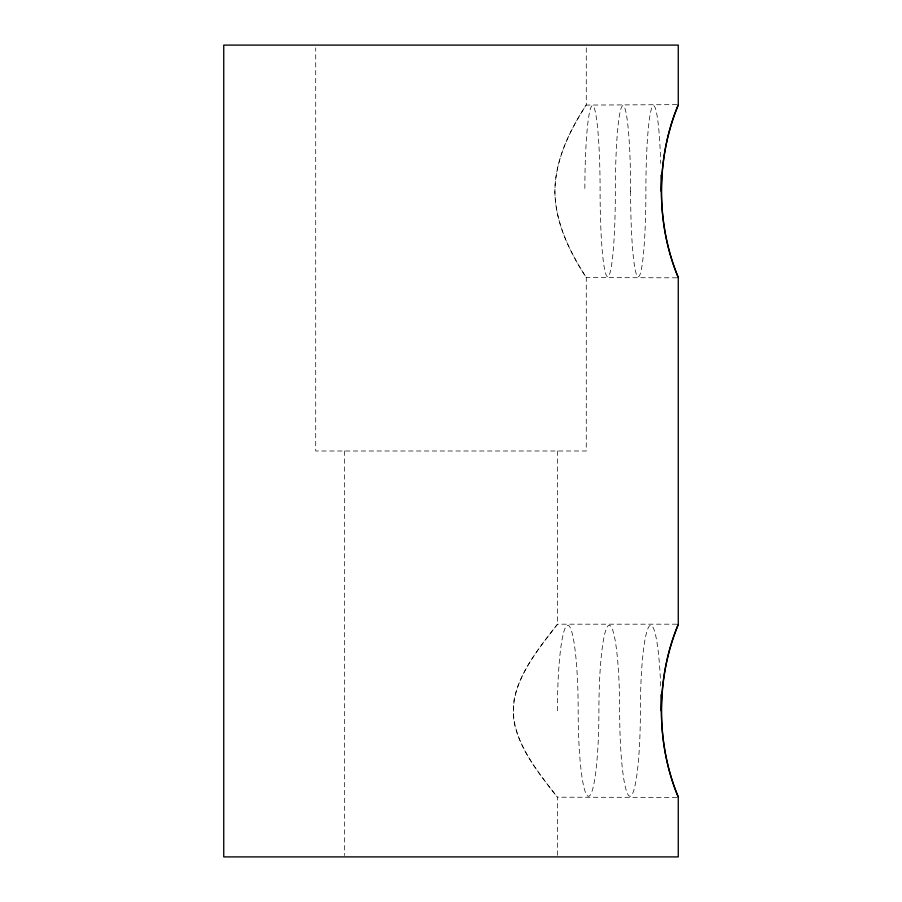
<?xml version="1.0" encoding="UTF-8"?>
<svg xmlns="http://www.w3.org/2000/svg" width="902" height="902" viewBox="0 0 902 902"><rect width="100%" height="100%" fill="white"/><g stroke="black" fill="none" stroke-linecap="round" stroke-linejoin="round"><path stroke-width="0.68" stroke-dasharray="4.51 3.38" d="M676.816 104.632L586.176 105.083C569.512 130.835 555.226 159.846 554.877 191.224C555.226 222.659 569.658 251.805 586.277 277.602L586.277 451L315.723 451L315.723 47.907M676.816 277.816L586.277 277.602M676.804 624.184L557.492 624.184C540.298 646.317 521.548 669.329 514.478 697.235C507.454 735.931 534.818 767.692 556.624 796.297L557.515 797.21L557.515 855.513M676.804 797.368L557.515 797.21M557.515 451L557.515 624.342L556.624 625.255C534.807 653.849 507.488 685.588 514.478 724.317C521.536 752.234 540.309 775.235 557.492 797.368M586.277 47.874L586.277 104.846C569.636 130.632 555.26 159.823 554.888 191.224C555.26 222.569 569.489 251.635 586.176 277.365L586.244 277.816M344.485 451L344.485 855.491M630.633 191.224A85.329 7.633 90 0 0 622.989 105.658A85.329 7.633 90 0 0 615.356 191.224A85.329 7.633 90 0 1 607.745 276.79A85.329 7.633 90 0 1 600.101 191.224A85.329 7.633 90 0 0 592.49 105.658A85.329 7.633 90 0 0 584.846 191.224M630.611 191.224A85.329 7.633 -90 0 0 638.244 276.79A85.329 7.633 -90 0 0 645.888 191.224A85.329 7.633 90 0 1 652.236 106.831A85.329 7.633 90 0 1 660.726 163.487M557.436 710.776A85.476 10.373 -90 0 1 567.798 625.312A85.476 10.373 -90 0 1 578.171 710.776A85.476 10.373 90 0 0 588.544 796.24A85.476 10.373 90 0 0 598.905 710.776A85.476 10.373 90 0 1 609.278 625.312A85.476 10.373 90 0 1 619.651 710.776A85.476 10.373 -90 0 0 630.013 796.24A85.476 10.373 -90 0 0 640.386 710.776A85.476 10.373 90 0 1 649.293 626.168A85.476 10.373 90 0 1 660.715 686.929"/><path stroke-width="1.35" d="M678.259 277.466C656.25 224.485 655.472 159.226 678.259 104.982L678.259 45.1L223.741 45.1L223.741 856.9L678.259 856.9L678.259 797.018C655.833 742.391 655.698 679.127 678.259 624.534L678.259 277.466C655.483 223.121 656.239 158.064 678.259 104.982M678.259 797.018C655.878 744.319 656.025 677.289 678.259 624.534M661.008 175.18A85.329 7.633 90 0 1 661.132 191.224M660.941 694.765A85.476 10.373 90 0 1 661.121 710.776"/></g></svg>
